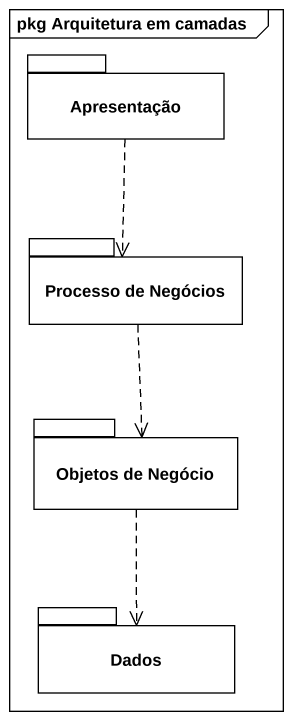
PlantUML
@startuml
mainframe pkg Arquitetura em camadas
package Apresentação {
}
package "Processo de Negócios" as Processo_de_Negócios {
}
package "Objetos de Negócio" as Objetos_de_Negócio {
}
package Dados {
}
Apresentação ..> Processo_de_Negócios
Processo_de_Negócios ..> Objetos_de_Negócio
Objetos_de_Negócio ..> Dados
@enduml
